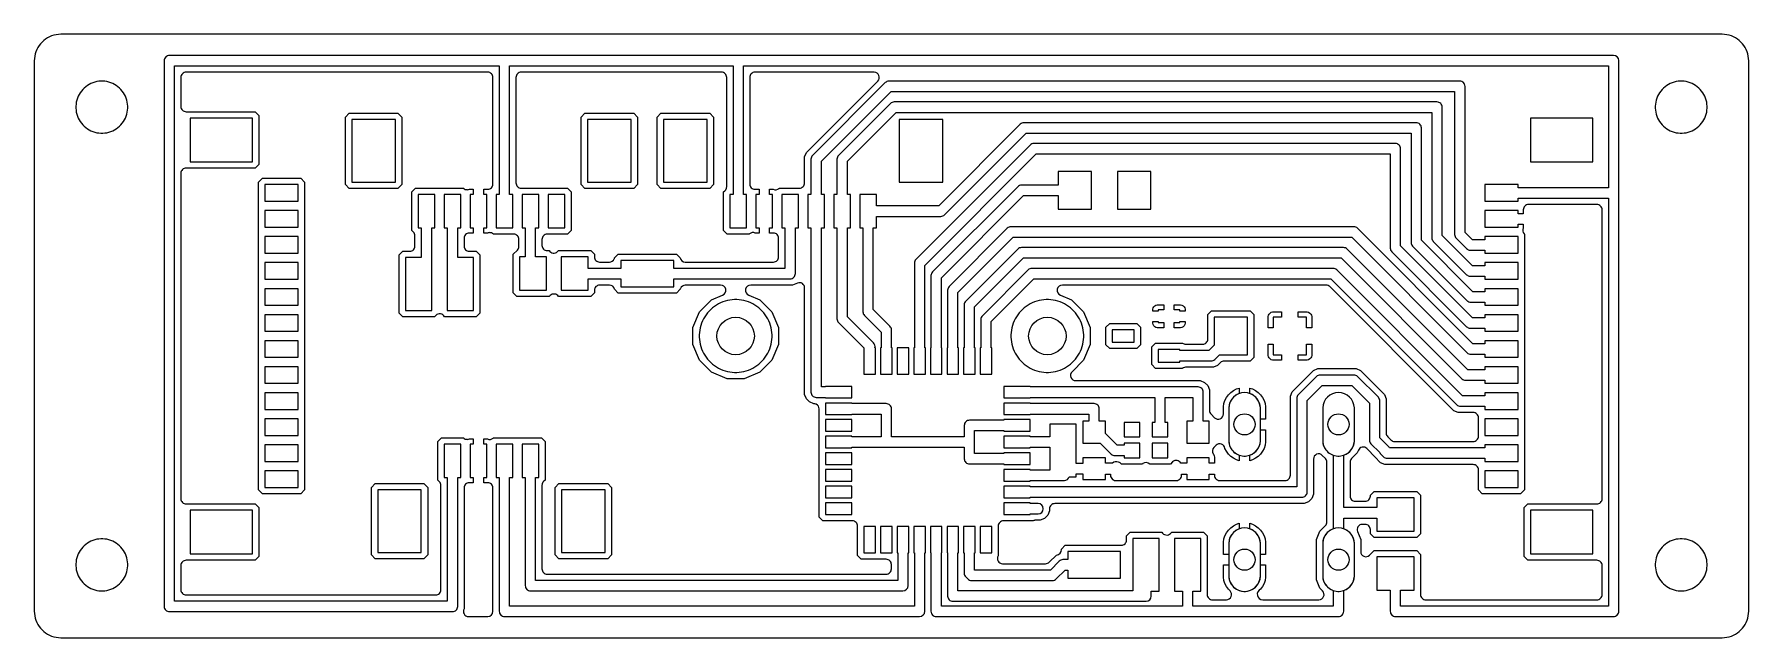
# Model space of a CAD drawing. Header units: millimetres. Extents: x 0 to 82.5, y 0 to 29.
import ezdxf

# ---------------------------------------------------------------- set-up
doc = ezdxf.new("R2010")
doc.units = ezdxf.units.MM

msp = doc.modelspace()

# ---------------------------------------------------------------- linework, layer by layer
at = {"layer": '16_copper'}
for points in [[(33.922, 12.757), (34.035, 12.772), (34.148, 12.795), (34.258, 12.824), (34.367, 12.861), (34.473, 12.905), (34.575, 12.956), (34.675, 13.013), (34.77, 13.077), (34.861, 13.147), (34.947, 13.222), (35.028, 13.303), (35.103, 13.389), (35.173, 13.48), (35.237, 13.575), (35.294, 13.675), (35.345, 13.777), (35.389, 13.883), (35.426, 13.992), (35.455, 14.102), (35.478, 14.215), (35.493, 14.328), (35.5, 14.443), (35.5, 14.557), (35.493, 14.672), (35.478, 14.785), (35.455, 14.898), (35.426, 15.008), (35.389, 15.117), (35.345, 15.223), (35.294, 15.325), (35.237, 15.425), (35.173, 15.52), (35.103, 15.611), (35.028, 15.697), (34.947, 15.778), (34.861, 15.853), (34.77, 15.923), (34.675, 15.987), (34.575, 16.044), (34.473, 16.095), (34.367, 16.139), (34.258, 16.176), (34.148, 16.205), (34.035, 16.228), (33.922, 16.243), (33.807, 16.25), (33.693, 16.25), (33.578, 16.243), (33.465, 16.228), (33.352, 16.205), (33.242, 16.176), (33.133, 16.139), (33.027, 16.095), (32.925, 16.044), (32.825, 15.987), (32.73, 15.923), (32.639, 15.853), (32.553, 15.778), (32.472, 15.697), (32.397, 15.611), (32.327, 15.52), (32.263, 15.425), (32.206, 15.325), (32.155, 15.223), (32.111, 15.117), (32.074, 15.008), (32.045, 14.898), (32.022, 14.785), (32.007, 14.672), (32, 14.557), (32, 14.443), (32.007, 14.328), (32.022, 14.215), (32.045, 14.102), (32.074, 13.992), (32.111, 13.883), (32.155, 13.777), (32.206, 13.675), (32.263, 13.575), (32.327, 13.48), (32.397, 13.389), (32.472, 13.303), (32.553, 13.222), (32.639, 13.147), (32.73, 13.077), (32.825, 13.013), (32.925, 12.956), (33.027, 12.905), (33.133, 12.861), (33.242, 12.824), (33.352, 12.795), (33.465, 12.772), (33.578, 12.757), (33.693, 12.75), (33.807, 12.75)], [(48.922, 12.757), (49.035, 12.772), (49.148, 12.795), (49.258, 12.824), (49.367, 12.861), (49.473, 12.905), (49.575, 12.956), (49.675, 13.013), (49.77, 13.077), (49.861, 13.147), (49.947, 13.222), (50.028, 13.303), (50.103, 13.389), (50.173, 13.48), (50.237, 13.575), (50.294, 13.675), (50.345, 13.777), (50.389, 13.883), (50.426, 13.992), (50.455, 14.102), (50.478, 14.215), (50.493, 14.328), (50.5, 14.443), (50.5, 14.557), (50.493, 14.672), (50.478, 14.785), (50.455, 14.898), (50.426, 15.008), (50.389, 15.117), (50.345, 15.223), (50.294, 15.325), (50.237, 15.425), (50.173, 15.52), (50.103, 15.611), (50.028, 15.697), (49.947, 15.778), (49.861, 15.853), (49.77, 15.923), (49.675, 15.987), (49.575, 16.044), (49.473, 16.095), (49.367, 16.139), (49.258, 16.176), (49.148, 16.205), (49.035, 16.228), (48.922, 16.243), (48.807, 16.25), (48.693, 16.25), (48.578, 16.243), (48.465, 16.228), (48.352, 16.205), (48.242, 16.176), (48.133, 16.139), (48.027, 16.095), (47.925, 16.044), (47.825, 15.987), (47.73, 15.923), (47.639, 15.853), (47.553, 15.778), (47.472, 15.697), (47.397, 15.611), (47.327, 15.52), (47.263, 15.425), (47.206, 15.325), (47.155, 15.223), (47.111, 15.117), (47.074, 15.008), (47.045, 14.898), (47.022, 14.785), (47.007, 14.672), (47, 14.557), (47, 14.443), (47.007, 14.328), (47.022, 14.215), (47.045, 14.102), (47.074, 13.992), (47.111, 13.883), (47.155, 13.777), (47.206, 13.675), (47.263, 13.575), (47.327, 13.48), (47.397, 13.389), (47.472, 13.303), (47.553, 13.222), (47.639, 13.147), (47.73, 13.077), (47.825, 13.013), (47.925, 12.956), (48.027, 12.905), (48.133, 12.861), (48.242, 12.824), (48.352, 12.795), (48.465, 12.772), (48.578, 12.757), (48.693, 12.75), (48.807, 12.75)]]:
    msp.add_lwpolyline(points, close=True, dxfattribs=at)
for points in [[(58.351, 8.735, 0.357806), (59.001, 9.452), (59.001, 11.051, 0.95208), (57.477, 11.051), (57.477, 9.452), (57.485, 9.377), (57.499, 9.304), (57.521, 9.232), (57.55, 9.163), (57.585, 9.097), (57.627, 9.035), (57.674, 8.977), (57.727, 8.924), (57.785, 8.876), (57.847, 8.835), (57.913, 8.8), (57.982, 8.771), (58.054, 8.749), (58.127, 8.735), (58.202, 8.727), (58.277, 8.727)], [(62.873, 8.735, 0.357806), (63.523, 9.452), (63.523, 11.051, 0.95208), (61.999, 11.051), (61.999, 9.452), (62.006, 9.377), (62.021, 9.304), (62.042, 9.232), (62.071, 9.163), (62.106, 9.097), (62.148, 9.035), (62.195, 8.977), (62.248, 8.924), (62.306, 8.876), (62.368, 8.835), (62.434, 8.8), (62.504, 8.771), (62.575, 8.749), (62.649, 8.735), (62.723, 8.727), (62.798, 8.727)], [(58.351, 2.232, 0.357806), (59.001, 2.949), (59.001, 4.548, 0.95208), (57.477, 4.548), (57.477, 2.949), (57.485, 2.875), (57.499, 2.801), (57.521, 2.73), (57.55, 2.661), (57.585, 2.595), (57.627, 2.532), (57.674, 2.474), (57.727, 2.422), (57.785, 2.374), (57.847, 2.332), (57.913, 2.297), (57.982, 2.268), (58.054, 2.247), (58.127, 2.232), (58.202, 2.225), (58.277, 2.225)], [(62.873, 2.232, 0.357806), (63.523, 2.949), (63.523, 4.548, 0.95208), (61.999, 4.548), (61.999, 2.949), (62.006, 2.875), (62.021, 2.801), (62.042, 2.73), (62.071, 2.661), (62.106, 2.595), (62.148, 2.532), (62.195, 2.474), (62.248, 2.422), (62.306, 2.374), (62.368, 2.332), (62.434, 2.297), (62.504, 2.268), (62.575, 2.247), (62.649, 2.232), (62.723, 2.225), (62.798, 2.225)]]:
    msp.add_lwpolyline(points, format="xyb", close=True, dxfattribs=at)
at = {"layer": '1_copper'}
for points in [[(76.25, 27.735, 0.412629), (76, 27.984), (6.5, 27.984, 0.414214), (6.25, 27.734), (6.25, 1.5, 0.414214), (6.5, 1.25), (20.125, 1.25, 0.414214), (20.375, 1.5), (20.375, 7.7), (20.525, 7.7), (20.525, 9.3), (19.725, 9.3), (19.725, 7.7), (19.875, 7.7), (19.875, 1.75), (6.75, 1.75), (6.75, 27.484), (22.375, 27.484), (22.375, 21.3), (22.225, 21.3), (22.225, 19.7), (23.025, 19.7), (23.025, 21.3), (22.875, 21.3), (22.875, 27.484), (33.625, 27.484), (33.625, 21.3), (33.475, 21.3), (33.475, 19.7), (34.275, 19.7), (34.275, 21.3), (34.125, 21.3), (34.125, 27.484), (75.75, 27.484), (75.75, 21.625), (71.4, 21.625), (71.4, 21.775), (69.8, 21.775), (69.8, 20.975), (71.4, 20.975), (71.4, 21.125), (75.75, 21.125), (75.75, 1.517), (65.75, 1.517), (65.75, 2.278), (66.401, 2.278), (66.401, 3.878), (64.599, 3.878), (64.599, 2.278), (65.25, 2.278), (65.25, 1.266, 0.414214), (65.5, 1.016), (76, 1.016, 0.414214), (76.25, 1.266), (76.25, 27.734)], [(21.822, 1.017, 0.412629), (22.07, 1.266), (22.07, 7.196, 0.414214), (21.82, 7.446), (21.625, 7.446), (21.625, 7.7), (21.775, 7.7), (21.775, 9.3), (21.625, 9.3), (21.625, 9.554), (21.808, 9.554, 0.306416), (22.088, 9.596), (22.099, 9.605), (24.401, 9.605), (24.58, 9.426), (24.58, 7.574, 0.308004), (24.43, 7.32), (24.43, 3.305, 0.414214), (24.68, 3.055), (40.995, 3.055, 0.414214), (41.245, 3.305), (41.245, 3.518, 0.414214), (40.995, 3.768), (39.794, 3.768), (39.616, 3.946), (39.616, 5.366, 0.414214), (39.366, 5.616), (37.946, 5.616), (37.768, 5.794), (37.768, 10.995, 0.286971), (37.627, 11.22), (37.61, 11.227, 0.090929), (37.515, 11.245), (37.311, 11.33), (37.155, 11.486), (37.07, 11.69), (37.07, 16.813, 0.534513), (36.725, 17.044), (36.485, 16.945), (34.473, 16.945, 0.820683), (34.377, 16.464), (34.914, 16.242), (35.492, 15.664), (35.805, 14.909), (35.805, 14.091), (35.492, 13.336), (34.914, 12.758), (34.159, 12.445), (33.341, 12.445), (32.586, 12.758), (32.008, 13.336), (31.695, 14.091), (31.695, 14.909), (32.008, 15.664), (32.586, 16.242), (33.123, 16.464, 0.820683), (33.027, 16.945), (31.325, 16.945, 0.307132), (31.093, 16.787), (31.086, 16.77, 0.024001), (31.08, 16.744), (30.896, 16.56), (28.104, 16.56), (27.92, 16.744, 0.357635), (27.675, 16.945), (27.205, 16.945, 0.414214), (26.955, 16.695), (26.955, 16.574), (26.776, 16.395), (25.224, 16.395, 0.492504), (24.823, 16.442), (24.776, 16.395), (23.224, 16.395), (23.045, 16.574), (23.045, 18.426), (23.247, 18.628, 0.198915), (23.32, 18.805), (23.32, 19.145, 0.414214), (23.07, 19.395), (22.099, 19.395, 0.214885), (21.906, 19.467), (21.891, 19.466, 0.078738), (21.808, 19.446), (21.625, 19.446), (21.625, 19.7), (21.775, 19.7), (21.775, 21.3), (21.625, 21.3), (21.625, 21.554), (21.82, 21.554, 0.414214), (22.07, 21.804), (22.07, 26.929, 0.414214), (21.82, 27.179), (7.305, 27.179, 0.414214), (7.055, 26.929), (7.055, 25.53, 0.414214), (7.305, 25.28), (10.626, 25.28), (10.805, 25.101), (10.805, 22.749), (10.626, 22.57), (7.305, 22.57, 0.414214), (7.055, 22.32), (7.055, 6.68, 0.414214), (7.305, 6.43), (10.626, 6.43), (10.805, 6.251), (10.805, 3.899), (10.626, 3.72), (7.305, 3.72, 0.414214), (7.055, 3.47), (7.055, 2.305, 0.414214), (7.305, 2.055), (19.32, 2.055, 0.414214), (19.57, 2.305), (19.57, 7.32, 0.198912), (19.497, 7.497), (19.42, 7.574), (19.42, 9.426), (19.599, 9.605), (20.651, 9.605, 0.214885), (20.844, 9.533), (20.859, 9.534, 0.078738), (20.942, 9.554), (21.125, 9.554), (21.125, 9.3), (20.975, 9.3), (20.975, 7.7), (21.125, 7.7), (21.125, 7.446), (20.93, 7.446, 0.414214), (20.68, 7.196), (20.68, 1.39, 0.573189), (20.899, 1.016), (21.82, 1.016)], [(27.677, 18.055, 0.305651), (27.907, 18.213), (27.914, 18.23, 0.024001), (27.92, 18.256), (28.104, 18.44), (30.896, 18.44), (31.08, 18.256, 0.357635), (31.325, 18.055), (35.57, 18.055, 0.414214), (35.82, 18.305), (35.82, 19.196, 0.414217), (35.57, 19.446), (35.375, 19.446), (35.375, 19.7), (35.525, 19.7), (35.525, 21.3), (35.375, 21.3), (35.375, 21.554), (35.558, 21.554, 0.306392), (35.838, 21.596), (35.849, 21.605), (36.82, 21.605, 0.414214), (37.07, 21.855), (37.07, 23.11), (37.155, 23.314), (37.346, 23.505), (40.592, 26.752, 0.668179), (40.416, 27.179), (34.68, 27.179, 0.414214), (34.43, 26.929), (34.43, 21.804, 0.414214), (34.68, 21.554), (34.875, 21.554), (34.875, 21.3), (34.725, 21.3), (34.725, 19.7), (34.875, 19.7), (34.875, 19.446), (34.692, 19.446, 0.306416), (34.412, 19.404), (34.401, 19.395), (33.349, 19.395), (33.17, 19.574), (33.17, 21.426, 0.308002), (33.32, 21.68), (33.32, 26.929, 0.414214), (33.07, 27.179), (23.43, 27.179, 0.414214), (23.18, 26.929), (23.18, 21.855, 0.414214), (23.43, 21.605), (25.651, 21.605), (25.83, 21.426), (25.83, 19.574), (25.651, 19.395), (24.68, 19.395, 0.414214), (24.43, 19.145), (24.43, 18.855, 0.414214), (24.68, 18.605), (24.776, 18.605, 0.492499), (25.177, 18.558), (25.224, 18.605), (26.776, 18.605), (26.955, 18.426), (26.955, 18.305, 0.414214), (27.205, 18.055), (27.675, 18.055)], [(39.342, 12.079), (38.072, 12.079), (38.072, 12.05), (37.875, 12.05), (37.875, 19.7), (38.025, 19.7), (38.025, 21.3), (37.875, 21.3), (37.875, 22.896), (41.229, 26.25), (68.35, 26.25), (68.35, 19.375, 0.198912), (68.423, 19.198), (68.923, 18.698, 0.198912), (69.1, 18.625), (69.8, 18.625), (69.8, 18.475), (71.4, 18.475), (71.4, 19.275), (69.8, 19.275), (69.8, 19.125), (69.204, 19.125), (68.85, 19.479), (68.85, 26.5, 0.414214), (68.6, 26.75), (41.125, 26.75, 0.198912), (40.948, 26.677), (37.448, 23.177, 0.198912), (37.375, 23), (37.375, 21.3), (37.225, 21.3), (37.225, 19.7), (37.375, 19.7), (37.375, 11.8, 0.414214), (37.625, 11.55), (38.072, 11.55), (38.072, 11.521), (39.342, 11.521)], [(40.479, 13.928), (40.45, 13.928, 0.273339), (40.377, 14.177), (39.125, 15.429), (39.125, 19.7), (39.275, 19.7), (39.275, 21.3), (39.125, 21.3), (39.125, 22.896), (41.479, 25.25), (67.25, 25.25), (67.25, 19.225, 0.198912), (67.323, 19.048), (68.923, 17.448, 0.198912), (69.1, 17.375), (69.8, 17.375), (69.8, 17.225), (71.4, 17.225), (71.4, 18.025), (69.8, 18.025), (69.8, 17.875), (69.204, 17.875), (67.75, 19.329), (67.75, 25.5, 0.414214), (67.5, 25.75), (41.375, 25.75, 0.198912), (41.198, 25.677), (38.698, 23.177, 0.198912), (38.625, 23), (38.625, 21.3), (38.475, 21.3), (38.475, 19.7), (38.625, 19.7), (38.625, 15.325, 0.198912), (38.698, 15.148), (39.921, 13.926), (39.921, 12.658), (40.479, 12.658)], [(41.279, 13.928), (41.25, 13.928), (41.25, 14.793, 0.198912), (41.177, 14.969), (40.375, 15.771), (40.375, 19.7), (40.525, 19.7), (40.525, 20.25), (43.625, 20.25, 0.198912), (43.802, 20.323), (47.729, 24.25), (66.25, 24.25), (66.25, 19, 0.198912), (66.323, 18.823), (68.948, 16.198, 0.198912), (69.125, 16.125), (69.8, 16.125), (69.8, 15.975), (71.4, 15.975), (71.4, 16.775), (69.8, 16.775), (69.8, 16.625), (69.229, 16.625), (66.75, 19.104), (66.75, 24.5, 0.414214), (66.5, 24.75), (47.625, 24.75, 0.198912), (47.448, 24.677), (43.521, 20.75), (40.525, 20.75), (40.525, 21.3), (39.725, 21.3), (39.725, 19.7), (39.875, 19.7), (39.875, 15.668, 0.198912), (39.948, 15.491), (40.75, 14.689), (40.75, 13.928), (40.721, 13.928), (40.721, 12.658), (41.279, 12.658)], [(42.879, 13.928), (42.85, 13.928), (42.85, 17.896), (48.204, 23.25), (65.25, 23.25), (65.25, 18.725, 0.198912), (65.323, 18.548), (68.923, 14.948, 0.198912), (69.1, 14.875), (69.8, 14.875), (69.8, 14.725), (71.4, 14.725), (71.4, 15.525), (69.8, 15.525), (69.8, 15.375), (69.204, 15.375), (65.75, 18.829), (65.75, 23.5, 0.414214), (65.5, 23.75), (48.1, 23.75, 0.198912), (47.923, 23.677), (42.423, 18.177, 0.198912), (42.35, 18), (42.35, 13.928), (42.321, 13.928), (42.321, 12.658), (42.879, 12.658)], [(43.679, 13.928), (43.65, 13.928), (43.65, 17.296), (47.604, 21.25), (49.278, 21.25), (49.278, 20.599), (50.878, 20.599), (50.878, 22.402), (49.278, 22.402), (49.278, 21.75), (47.5, 21.75, 0.198912), (47.323, 21.677), (43.223, 17.577, 0.198912), (43.15, 17.4), (43.15, 13.928), (43.121, 13.928), (43.121, 12.658), (43.679, 12.658)], [(17.739, 15.425), (17.56, 15.604), (17.56, 18.396), (17.739, 18.575), (18.07, 18.575, 0.414214), (18.32, 18.825), (18.32, 19.32, 0.198912), (18.247, 19.497), (18.17, 19.574), (18.17, 21.426), (18.349, 21.605), (20.651, 21.605, 0.214885), (20.844, 21.533), (20.859, 21.534, 0.078738), (20.942, 21.554), (21.125, 21.554), (21.125, 21.3), (20.975, 21.3), (20.975, 19.7), (21.125, 19.7), (21.125, 19.446), (20.93, 19.446, 0.414217), (20.68, 19.196), (20.68, 18.825, 0.414214), (20.93, 18.575), (21.261, 18.575), (21.44, 18.396), (21.44, 15.604), (21.261, 15.425), (19.739, 15.425, 0.516803), (19.323, 15.487), (19.261, 15.425)], [(26.65, 17.25), (28.23, 17.25), (28.23, 16.865), (30.77, 16.865), (30.77, 17.25), (36.375, 17.25, 0.414214), (36.625, 17.5), (36.625, 19.7), (36.775, 19.7), (36.775, 21.3), (35.975, 21.3), (35.975, 19.7), (36.125, 19.7), (36.125, 17.75), (30.77, 17.75), (30.77, 18.135), (28.23, 18.135), (28.23, 17.75), (26.65, 17.75), (26.65, 18.3), (25.35, 18.3), (25.35, 16.7), (26.65, 16.7)], [(69.8, 20.525), (69.8, 19.725), (71.4, 19.725), (71.4, 19.875), (71.654, 19.875), (71.654, 19.692, 0.306416), (71.696, 19.412), (71.705, 19.401), (71.705, 7.099), (71.526, 6.92), (69.674, 6.92), (69.495, 7.099), (69.495, 8.07, 0.414214), (69.245, 8.32), (64.99, 8.32), (64.786, 8.405), (64.504, 8.686, 0.094074), (64.452, 8.764), (64.221, 8.994), (64.124, 9.091, 0.534517), (63.717, 9.01), (63.665, 8.885), (63.389, 8.609, 0.198912), (63.315, 8.432), (63.315, 6.805, 0.414214), (63.565, 6.555), (64.044, 6.555, 0.414214), (64.294, 6.805), (64.294, 6.848), (64.472, 7.027), (66.528, 7.027), (66.706, 6.848), (66.706, 4.996), (66.528, 4.817), (64.472, 4.817), (64.294, 4.996), (64.294, 5.195, 0.414214), (64.044, 5.445), (63.902, 5.445, 0.534513), (63.671, 5.1), (63.827, 4.723), (63.827, 4.141, 0.668182), (64.254, 3.965), (64.472, 4.183), (66.528, 4.183), (66.706, 4.004), (66.706, 2.071, 0.414214), (66.956, 1.821), (75.195, 1.821, 0.414214), (75.445, 2.071), (75.445, 3.47, 0.414214), (75.195, 3.72), (71.874, 3.72), (71.695, 3.899), (71.695, 6.251), (71.874, 6.43), (75.195, 6.43, 0.414214), (75.445, 6.68), (75.445, 20.57, 0.414214), (75.195, 20.82), (71.904, 20.82, 0.414214), (71.654, 20.57), (71.654, 20.375), (71.4, 20.375), (71.4, 20.525)], [(44.479, 13.928), (44.45, 13.928), (44.45, 16.596), (47.104, 19.25), (63.396, 19.25), (68.948, 13.698, 0.198912), (69.125, 13.625), (69.8, 13.625), (69.8, 13.475), (71.4, 13.475), (71.4, 14.275), (69.8, 14.275), (69.8, 14.125), (69.229, 14.125), (63.677, 19.677, 0.198912), (63.5, 19.75), (47, 19.75, 0.198912), (46.823, 19.677), (44.023, 16.877, 0.198912), (43.95, 16.7), (43.95, 13.928), (43.921, 13.928), (43.921, 12.658), (44.479, 12.658)], [(71.4, 13.025), (69.8, 13.025), (69.8, 12.875), (68.979, 12.875), (63.177, 18.677, 0.198912), (63, 18.75), (47.5, 18.75, 0.198912), (47.323, 18.677), (44.823, 16.177, 0.198912), (44.75, 16), (44.75, 13.928), (44.721, 13.928), (44.721, 12.658), (45.279, 12.658), (45.279, 13.928), (45.25, 13.928), (45.25, 15.896), (47.604, 18.25), (62.896, 18.25), (68.698, 12.448, 0.198912), (68.875, 12.375), (69.8, 12.375), (69.8, 12.225), (71.4, 12.225)], [(71.4, 11.775), (69.8, 11.775), (69.8, 11.625), (68.729, 11.625), (62.677, 17.677, 0.198912), (62.5, 17.75), (48, 17.75, 0.198912), (47.823, 17.677), (45.623, 15.477, 0.198912), (45.55, 15.3), (45.55, 13.928), (45.521, 13.928), (45.521, 12.658), (46.079, 12.658), (46.079, 13.928), (46.05, 13.928), (46.05, 15.196), (48.104, 17.25), (62.396, 17.25), (68.448, 11.198, 0.198912), (68.625, 11.125), (69.8, 11.125), (69.8, 10.975), (71.4, 10.975)], [(55.46, 8.65), (55.46, 8.388), (55.177, 8.388, 0.505802), (54.779, 8.448), (54.676, 8.345), (53.674, 8.345, 0.369661), (53.349, 8.365), (53.327, 8.345), (52.324, 8.345, 0.17989), (52.176, 8.438), (52.158, 8.442, 0.288408), (51.885, 8.388), (51.54, 8.388), (51.54, 8.65), (50.46, 8.65), (50.46, 8.375), (50.135, 8.375), (50.135, 10.27), (48.865, 10.27), (48.865, 9.65), (47.928, 9.65), (47.928, 9.679), (46.658, 9.679), (46.658, 9.121), (47.928, 9.121), (47.928, 9.15), (48.865, 9.15), (48.865, 8.05), (47.928, 8.05), (47.928, 8.079), (46.658, 8.079), (46.658, 7.521), (47.928, 7.521), (47.928, 7.55), (49.3, 7.55, 0.096567), (49.398, 7.557), (49.432, 7.555), (49.568, 7.555, 0.327762), (49.806, 7.73), (50.135, 7.73), (50.135, 7.875), (50.46, 7.875), (50.46, 7.6), (51.54, 7.6), (51.54, 7.862), (51.794, 7.862, 0.482319), (52.044, 7.555), (54.956, 7.555, 0.482319), (55.206, 7.862), (55.46, 7.862), (55.46, 7.6), (56.54, 7.6), (56.54, 7.862), (56.794, 7.862, 0.482319), (57.044, 7.555), (60.195, 7.555, 0.414214), (60.445, 7.805), (60.445, 11.61), (60.53, 11.814), (61.561, 12.845), (61.765, 12.93), (63.61, 12.93), (63.814, 12.845), (64.97, 11.689), (65.055, 11.485), (65.055, 9.833, 0.198912), (65.128, 9.657), (65.282, 9.503, 0.198912), (65.458, 9.43), (69.245, 9.43, 0.414214), (69.495, 9.68), (69.495, 10.57, 0.414214), (69.245, 10.82), (68.515, 10.82), (68.311, 10.905), (62.343, 16.872, 0.198912), (62.167, 16.945), (49.473, 16.945, 0.820683), (49.377, 16.464), (49.914, 16.242), (50.492, 15.664), (50.805, 14.909), (50.805, 14.091), (50.492, 13.336), (49.937, 12.782, 0.668182), (50.114, 12.355), (56.11, 12.355), (56.314, 12.27), (56.47, 12.114), (56.555, 11.91), (56.555, 10.92, 0.198912), (56.628, 10.743), (56.797, 10.574, 0.668179), (57.223, 10.751), (57.223, 11.093), (57.248, 11.251), (57.298, 11.403), (57.37, 11.546), (57.464, 11.675), (57.578, 11.788), (57.707, 11.882), (57.849, 11.955), (57.985, 11.999), (57.985, 11.732, 0.304473), (57.477, 11.051), (57.477, 9.452, 0.304473), (57.985, 8.77), (57.985, 8.503), (57.849, 8.548), (57.707, 8.62), (57.578, 8.714), (57.464, 8.827), (57.37, 8.957), (57.298, 9.099, 0.627321), (56.868, 9.247), (56.762, 9.141, 0.343842), (56.728, 8.831), (56.738, 8.815), (56.738, 8.815), (56.777, 8.748), (56.794, 8.683), (56.794, 8.388), (56.54, 8.388), (56.54, 8.65)], [(53.949, 12.945), (53.77, 13.124), (53.77, 13.976), (53.949, 14.155), (55.255, 14.155, 0.161913), (55.405, 14.105), (56.223, 14.105, 0.414214), (56.473, 14.355), (56.473, 15.528), (56.652, 15.706), (58.504, 15.706), (58.683, 15.528), (58.683, 13.472), (58.504, 13.294), (57.26, 13.294, 0.198912), (57.083, 13.22), (56.942, 13.08), (56.738, 12.995), (55.405, 12.995, 0.123268), (55.287, 12.966), (55.272, 12.956), (55.257, 12.947), (55.255, 12.945), (55.255, 12.945)], [(55.125, 13.3), (56.628, 13.3, 0.198912), (56.805, 13.373), (57.03, 13.599), (58.378, 13.599), (58.378, 15.402), (56.778, 15.402), (56.778, 14.054), (56.524, 13.8), (55.125, 13.8), (55.125, 13.85), (54.075, 13.85), (54.075, 13.25), (55.125, 13.25)], [(47.928, 6.75), (61, 6.75, 0.414214), (61.25, 7), (61.25, 11.396), (61.979, 12.125), (63.396, 12.125), (64.25, 11.271), (64.25, 9.5, 0.198912), (64.323, 9.323), (64.747, 8.9, 0.092871), (64.798, 8.823), (64.923, 8.698, 0.198912), (65.1, 8.625), (69.8, 8.625), (69.8, 8.475), (71.4, 8.475), (71.4, 9.275), (69.8, 9.275), (69.8, 9.125), (65.216, 9.125, 0.060273), (65.177, 9.177), (64.75, 9.604), (64.75, 11.375, 0.198912), (64.677, 11.552), (63.677, 12.552, 0.198912), (63.5, 12.625), (61.875, 12.625, 0.198912), (61.698, 12.552), (60.823, 11.677, 0.198912), (60.75, 11.5), (60.75, 7.25), (47.928, 7.25), (47.928, 7.279), (46.658, 7.279), (46.658, 6.721), (47.928, 6.721)], [(62.504, 5.229, 0.303347), (61.999, 4.548), (61.999, 2.949, 0.305972), (62.511, 2.266), (62.511, 1.517), (55.75, 1.517), (55.75, 2.23), (56.135, 2.23), (56.135, 4.77), (54.865, 4.77), (54.865, 2.23), (55.25, 2.23), (55.25, 1.517), (43.65, 1.517), (43.65, 4.072), (43.679, 4.072), (43.679, 5.342), (43.121, 5.342), (43.121, 4.072), (43.15, 4.072), (43.15, 1.266, 0.414214), (43.4, 1.016), (62.761, 1.016, 0.414214), (63.011, 1.266), (63.011, 2.266, 0.305972), (63.523, 2.949), (63.523, 4.548, 0.305972), (63.011, 5.231), (63.011, 5.75), (64.599, 5.75), (64.599, 5.122), (66.401, 5.122), (66.401, 6.722), (64.599, 6.722), (64.599, 6.25), (63.011, 6.25), (63.011, 8.769, 0.305972), (63.523, 9.452), (63.523, 11.051, 0.95208), (61.999, 11.051), (61.999, 9.452, 0.305972), (62.511, 8.769), (62.511, 5.231)], [(47.928, 12.079), (46.658, 12.079), (46.658, 11.521), (47.928, 11.521), (47.928, 11.55), (53.925, 11.55), (53.925, 10.35), (53.8, 10.35), (53.8, 9.65), (54.55, 9.65), (54.55, 10.35), (54.425, 10.35), (54.425, 11.55), (55.75, 11.55), (55.75, 10.4), (55.46, 10.4), (55.46, 9.35), (56.54, 9.35), (56.54, 10.4), (56.25, 10.4), (56.25, 11.8, 0.414214), (56, 12.05), (47.928, 12.05)], [(59.001, 10.505), (59.001, 11.051, 0.304475), (58.493, 11.732), (58.493, 11.999), (58.629, 11.955), (58.772, 11.882), (58.901, 11.788), (59.014, 11.675), (59.108, 11.546), (59.181, 11.403), (59.23, 11.251), (59.255, 11.093), (59.255, 10.505)], [(46.658, 9.95), (46.658, 9.921), (47.928, 9.921), (47.928, 10.479), (46.658, 10.479), (46.658, 10.45), (45, 10.45, 0.414214), (44.75, 10.2), (44.75, 9.65), (41.25, 9.65), (41.25, 11, 0.414214), (41, 11.25), (39.342, 11.25), (39.342, 11.279), (38.072, 11.279), (38.072, 10.721), (39.342, 10.721), (39.342, 10.75), (40.75, 10.75), (40.75, 9.65), (39.342, 9.65), (39.342, 9.679), (38.072, 9.679), (38.072, 9.121), (39.342, 9.121), (39.342, 9.15), (44.75, 9.15), (44.75, 8.6, 0.414214), (45, 8.35), (46.658, 8.35), (46.658, 8.321), (47.928, 8.321), (47.928, 8.879), (46.658, 8.879), (46.658, 8.85), (45.25, 8.85), (45.25, 9.95)], [(53.2, 9.35), (52.45, 9.35), (52.45, 9.25), (52.104, 9.25), (51.54, 9.814), (51.54, 10.4), (51.25, 10.4), (51.25, 11, 0.414214), (51, 11.25), (47.928, 11.25), (47.928, 11.279), (46.658, 11.279), (46.658, 10.721), (47.928, 10.721), (47.928, 10.75), (50.75, 10.75), (50.75, 10.4), (50.46, 10.4), (50.46, 9.35), (51.296, 9.35), (51.823, 8.823, 0.198912), (52, 8.75), (52.45, 8.75), (52.45, 8.65), (53.2, 8.65)], [(58.493, 8.77, 0.304475), (59.001, 9.452), (59.001, 9.997), (59.255, 9.997), (59.255, 9.409), (59.23, 9.251), (59.181, 9.099), (59.108, 8.957), (59.014, 8.827), (58.901, 8.714), (58.772, 8.62), (58.629, 8.548), (58.493, 8.503)], [(42.601, 1.017, 0.412629), (42.85, 1.266), (42.85, 4.072), (42.879, 4.072), (42.879, 5.342), (42.321, 5.342), (42.321, 4.072), (42.35, 4.072), (42.35, 1.517), (22.875, 1.517), (22.875, 7.7), (23.025, 7.7), (23.025, 9.3), (22.225, 9.3), (22.225, 7.7), (22.375, 7.7), (22.375, 1.266, 0.414214), (22.625, 1.016), (42.6, 1.016)], [(41.801, 2.25, 0.412629), (42.05, 2.5), (42.05, 4.072), (42.079, 4.072), (42.079, 5.342), (41.521, 5.342), (41.521, 4.072), (41.55, 4.072), (41.55, 2.75), (24.125, 2.75), (24.125, 7.7), (24.275, 7.7), (24.275, 9.3), (23.475, 9.3), (23.475, 7.7), (23.625, 7.7), (23.625, 2.5, 0.414214), (23.875, 2.25), (41.8, 2.25)], [(57.365, 1.821, 0.667213), (57.541, 2.248), (57.464, 2.325), (57.37, 2.454), (57.298, 2.597), (57.248, 2.749), (57.223, 2.907), (57.223, 3.495), (57.477, 3.495), (57.477, 2.949, 0.95208), (59.001, 2.949), (59.001, 3.495), (59.255, 3.495), (59.255, 2.907), (59.23, 2.749), (59.181, 2.597), (59.108, 2.454), (59.014, 2.325, 0.827987), (59.114, 1.821), (61.814, 1.821, 0.668182), (61.991, 2.248), (61.856, 2.383), (61.694, 2.775), (61.694, 4.723), (61.856, 5.115), (62.133, 5.391, 0.198912), (62.206, 5.568), (62.206, 8.432, 0.19891), (62.133, 8.609), (61.982, 8.76, 0.668182), (61.555, 8.583), (61.555, 6.89), (61.47, 6.686), (61.314, 6.53), (61.11, 6.445), (49.105, 6.445, 0.414214), (48.855, 6.195), (48.855, 6.09), (48.77, 5.886), (48.614, 5.73), (48.41, 5.645), (48.187, 5.645, 0.043598), (48.143, 5.641), (48.126, 5.637, 0.056302), (48.069, 5.616), (46.634, 5.616, 0.414214), (46.384, 5.366), (46.384, 3.936, 0.586891), (46.596, 3.555), (48.667, 3.555, 0.198912), (48.843, 3.628), (49.186, 3.97, 0.402681), (49.425, 4.237), (49.425, 4.261), (49.604, 4.44), (52.31, 4.44, 0.414214), (52.56, 4.69), (52.56, 4.896), (52.739, 5.075), (54.261, 5.075, 0.516803), (54.677, 5.013), (54.739, 5.075), (56.261, 5.075), (56.44, 4.896), (56.44, 2.071, 0.414214), (56.69, 1.821), (57.365, 1.821)], [(47.928, 5.95), (48.3, 5.95, 1), (48.3, 6.45), (47.928, 6.45), (47.928, 6.479), (46.658, 6.479), (46.658, 5.921), (47.928, 5.921)], [(53.501, 1.75, 0.412629), (53.75, 2), (53.75, 2.23), (54.135, 2.23), (54.135, 4.77), (52.865, 4.77), (52.865, 2.25), (44.45, 2.25), (44.45, 4.072), (44.479, 4.072), (44.479, 5.342), (43.921, 5.342), (43.921, 4.072), (43.95, 4.072), (43.95, 2, 0.414214), (44.2, 1.75), (53.5, 1.75)], [(49.002, 2.75, 0.196826), (49.177, 2.823), (49.604, 3.25), (49.73, 3.25), (49.73, 2.865), (52.27, 2.865), (52.27, 4.135), (49.73, 4.135), (49.73, 3.75), (49.5, 3.75, 0.198912), (49.323, 3.677), (48.896, 3.25), (45.25, 3.25), (45.25, 4.072), (45.279, 4.072), (45.279, 5.342), (44.721, 5.342), (44.721, 4.072), (44.75, 4.072), (44.75, 3.1, 0.198912), (44.823, 2.923), (44.923, 2.823, 0.198912), (45.1, 2.75), (49, 2.75)], [(57.223, 4.003), (57.223, 4.591), (57.248, 4.749), (57.298, 4.901), (57.37, 5.043), (57.464, 5.173), (57.578, 5.286), (57.707, 5.38), (57.849, 5.452), (57.985, 5.497), (57.985, 5.23, 0.304473), (57.477, 4.548), (57.477, 4.003)], [(59.001, 4.003), (59.001, 4.548, 0.304475), (58.493, 5.23), (58.493, 5.497), (58.629, 5.452), (58.772, 5.38), (58.901, 5.286), (59.014, 5.173), (59.108, 5.043), (59.181, 4.901), (59.23, 4.749), (59.255, 4.591), (59.255, 4.003)]]:
    msp.add_lwpolyline(points, format="xyb", close=True, dxfattribs=at)
for points in [[(10.5, 24.975), (7.5, 24.975), (7.5, 22.875), (10.5, 22.875)], [(15.149, 21.595), (14.97, 21.774), (14.97, 25.026), (15.149, 25.205), (17.501, 25.205), (17.68, 25.026), (17.68, 21.774), (17.501, 21.595)], [(17.375, 24.9), (15.275, 24.9), (15.275, 21.9), (17.375, 21.9)], [(26.499, 21.595), (26.32, 21.774), (26.32, 25.026), (26.499, 25.205), (28.851, 25.205), (29.03, 25.026), (29.03, 21.774), (28.851, 21.595)], [(28.725, 24.9), (26.625, 24.9), (26.625, 21.9), (28.725, 21.9)], [(30.149, 21.595), (29.97, 21.774), (29.97, 25.026), (30.149, 25.205), (32.501, 25.205), (32.68, 25.026), (32.68, 21.774), (32.501, 21.595)], [(32.375, 24.9), (30.275, 24.9), (30.275, 21.9), (32.375, 21.9)], [(43.725, 24.9), (41.625, 24.9), (41.625, 21.9), (43.725, 21.9)], [(75, 24.975), (72, 24.975), (72, 22.875), (75, 22.875)], [(53.722, 22.402), (52.122, 22.402), (52.122, 20.599), (53.722, 20.599)], [(10.974, 6.92), (10.795, 7.099), (10.795, 21.901), (10.974, 22.08), (12.826, 22.08), (13.005, 21.901), (13.005, 7.099), (12.826, 6.92)], [(12.7, 21.775), (11.1, 21.775), (11.1, 20.975), (12.7, 20.975)], [(19.135, 18.27), (19.125, 18.27), (19.125, 19.7), (19.275, 19.7), (19.275, 21.3), (18.475, 21.3), (18.475, 19.7), (18.625, 19.7), (18.625, 18.27), (17.865, 18.27), (17.865, 15.73), (19.135, 15.73)], [(21.135, 18.27), (20.375, 18.27), (20.375, 19.7), (20.525, 19.7), (20.525, 21.3), (19.725, 21.3), (19.725, 19.7), (19.875, 19.7), (19.875, 18.27), (19.865, 18.27), (19.865, 15.73), (21.135, 15.73)], [(24.65, 18.3), (24.125, 18.3), (24.125, 19.7), (24.275, 19.7), (24.275, 21.3), (23.475, 21.3), (23.475, 19.7), (23.625, 19.7), (23.625, 18.3), (23.35, 18.3), (23.35, 16.7), (24.65, 16.7)], [(25.525, 21.3), (24.725, 21.3), (24.725, 19.7), (25.525, 19.7)], [(12.7, 20.525), (11.1, 20.525), (11.1, 19.725), (12.7, 19.725)], [(12.7, 19.275), (11.1, 19.275), (11.1, 18.475), (12.7, 18.475)], [(12.7, 18.025), (11.1, 18.025), (11.1, 17.225), (12.7, 17.225)], [(12.7, 16.775), (11.1, 16.775), (11.1, 15.975), (12.7, 15.975)], [(33.922, 12.757), (34.035, 12.772), (34.148, 12.795), (34.258, 12.824), (34.367, 12.861), (34.473, 12.905), (34.575, 12.956), (34.675, 13.013), (34.77, 13.077), (34.861, 13.147), (34.947, 13.222), (35.028, 13.303), (35.103, 13.389), (35.173, 13.48), (35.237, 13.575), (35.294, 13.675), (35.345, 13.777), (35.389, 13.883), (35.426, 13.992), (35.455, 14.102), (35.478, 14.215), (35.493, 14.328), (35.5, 14.443), (35.5, 14.557), (35.493, 14.672), (35.478, 14.785), (35.455, 14.898), (35.426, 15.008), (35.389, 15.117), (35.345, 15.223), (35.294, 15.325), (35.237, 15.425), (35.173, 15.52), (35.103, 15.611), (35.028, 15.697), (34.947, 15.778), (34.861, 15.853), (34.77, 15.923), (34.675, 15.987), (34.575, 16.044), (34.473, 16.095), (34.367, 16.139), (34.258, 16.176), (34.148, 16.205), (34.035, 16.228), (33.922, 16.243), (33.807, 16.25), (33.693, 16.25), (33.578, 16.243), (33.465, 16.228), (33.352, 16.205), (33.242, 16.176), (33.133, 16.139), (33.027, 16.095), (32.925, 16.044), (32.825, 15.987), (32.73, 15.923), (32.639, 15.853), (32.553, 15.778), (32.472, 15.697), (32.397, 15.611), (32.327, 15.52), (32.263, 15.425), (32.206, 15.325), (32.155, 15.223), (32.111, 15.117), (32.074, 15.008), (32.045, 14.898), (32.022, 14.785), (32.007, 14.672), (32, 14.557), (32, 14.443), (32.007, 14.328), (32.022, 14.215), (32.045, 14.102), (32.074, 13.992), (32.111, 13.883), (32.155, 13.777), (32.206, 13.675), (32.263, 13.575), (32.327, 13.48), (32.397, 13.389), (32.472, 13.303), (32.553, 13.222), (32.639, 13.147), (32.73, 13.077), (32.825, 13.013), (32.925, 12.956), (33.027, 12.905), (33.133, 12.861), (33.242, 12.824), (33.352, 12.795), (33.465, 12.772), (33.578, 12.757), (33.693, 12.75), (33.807, 12.75)], [(48.922, 12.757), (49.035, 12.772), (49.148, 12.795), (49.258, 12.824), (49.367, 12.861), (49.473, 12.905), (49.575, 12.956), (49.675, 13.013), (49.77, 13.077), (49.861, 13.147), (49.947, 13.222), (50.028, 13.303), (50.103, 13.389), (50.173, 13.48), (50.237, 13.575), (50.294, 13.675), (50.345, 13.777), (50.389, 13.883), (50.426, 13.992), (50.455, 14.102), (50.478, 14.215), (50.493, 14.328), (50.5, 14.443), (50.5, 14.557), (50.493, 14.672), (50.478, 14.785), (50.455, 14.898), (50.426, 15.008), (50.389, 15.117), (50.345, 15.223), (50.294, 15.325), (50.237, 15.425), (50.173, 15.52), (50.103, 15.611), (50.028, 15.697), (49.947, 15.778), (49.861, 15.853), (49.77, 15.923), (49.675, 15.987), (49.575, 16.044), (49.473, 16.095), (49.367, 16.139), (49.258, 16.176), (49.148, 16.205), (49.035, 16.228), (48.922, 16.243), (48.807, 16.25), (48.693, 16.25), (48.578, 16.243), (48.465, 16.228), (48.352, 16.205), (48.242, 16.176), (48.133, 16.139), (48.027, 16.095), (47.925, 16.044), (47.825, 15.987), (47.73, 15.923), (47.639, 15.853), (47.553, 15.778), (47.472, 15.697), (47.397, 15.611), (47.327, 15.52), (47.263, 15.425), (47.206, 15.325), (47.155, 15.223), (47.111, 15.117), (47.074, 15.008), (47.045, 14.898), (47.022, 14.785), (47.007, 14.672), (47, 14.557), (47, 14.443), (47.007, 14.328), (47.022, 14.215), (47.045, 14.102), (47.074, 13.992), (47.111, 13.883), (47.155, 13.777), (47.206, 13.675), (47.263, 13.575), (47.327, 13.48), (47.397, 13.389), (47.472, 13.303), (47.553, 13.222), (47.639, 13.147), (47.73, 13.077), (47.825, 13.013), (47.925, 12.956), (48.027, 12.905), (48.133, 12.861), (48.242, 12.824), (48.352, 12.795), (48.465, 12.772), (48.578, 12.757), (48.693, 12.75), (48.807, 12.75)], [(53.821, 15.7), (53.821, 15.783), (53.838, 15.848), (53.872, 15.906), (53.919, 15.953), (53.977, 15.987), (54.042, 16.004), (54.35, 16.004), (54.35, 15.75), (54.075, 15.75), (54.075, 15.7)], [(55.125, 15.7), (55.125, 15.75), (54.85, 15.75), (54.85, 16.004), (55.158, 16.004), (55.223, 15.987), (55.281, 15.953), (55.328, 15.906), (55.362, 15.848), (55.379, 15.783), (55.379, 15.7)], [(12.7, 15.525), (11.1, 15.525), (11.1, 14.725), (12.7, 14.725)], [(51.749, 13.895), (51.57, 14.074), (51.57, 14.926), (51.749, 15.105), (53.051, 15.105), (53.23, 14.926), (53.23, 14.074), (53.051, 13.895)], [(54.042, 14.896), (53.977, 14.913), (53.919, 14.947), (53.872, 14.994), (53.838, 15.052), (53.821, 15.117), (53.821, 15.2), (54.075, 15.2), (54.075, 15.15), (54.35, 15.15), (54.35, 14.896)], [(54.85, 14.896), (54.85, 15.15), (55.125, 15.15), (55.125, 15.2), (55.379, 15.2), (55.379, 15.117), (55.362, 15.052), (55.328, 14.994), (55.281, 14.947), (55.223, 14.913), (55.158, 14.896)], [(59.368, 14.9), (59.368, 15.435), (59.385, 15.5), (59.419, 15.557), (59.466, 15.605), (59.524, 15.638), (59.589, 15.655), (60.022, 15.655), (60.022, 15.402), (59.622, 15.402), (59.622, 14.9)], [(61.222, 14.9), (61.222, 15.402), (60.822, 15.402), (60.822, 15.655), (61.255, 15.655), (61.32, 15.638), (61.378, 15.605), (61.425, 15.557), (61.459, 15.5), (61.476, 15.435), (61.476, 14.9)], [(12.7, 14.275), (11.1, 14.275), (11.1, 13.475), (12.7, 13.475)], [(52.925, 14.8), (51.875, 14.8), (51.875, 14.2), (52.925, 14.2)], [(59.589, 13.344), (59.524, 13.362), (59.466, 13.395), (59.419, 13.443), (59.385, 13.5), (59.368, 13.565), (59.368, 14.1), (59.622, 14.1), (59.622, 13.599), (60.022, 13.599), (60.022, 13.344)], [(60.822, 13.599), (61.222, 13.599), (61.222, 14.1), (61.476, 14.1), (61.476, 13.565), (61.459, 13.5), (61.425, 13.443), (61.378, 13.395), (61.32, 13.362), (61.255, 13.344), (60.822, 13.344)], [(42.079, 13.928), (41.521, 13.928), (41.521, 12.658), (42.079, 12.658)], [(12.7, 13.025), (11.1, 13.025), (11.1, 12.225), (12.7, 12.225)], [(12.7, 11.775), (11.1, 11.775), (11.1, 10.975), (12.7, 10.975)], [(12.7, 10.525), (11.1, 10.525), (11.1, 9.725), (12.7, 9.725)], [(39.342, 10.479), (38.072, 10.479), (38.072, 9.921), (39.342, 9.921)], [(53.2, 10.35), (52.45, 10.35), (52.45, 9.65), (53.2, 9.65)], [(71.4, 10.525), (69.8, 10.525), (69.8, 9.725), (71.4, 9.725)], [(12.7, 9.275), (11.1, 9.275), (11.1, 8.475), (12.7, 8.475)], [(54.55, 9.35), (53.8, 9.35), (53.8, 8.65), (54.55, 8.65)], [(39.342, 8.879), (38.072, 8.879), (38.072, 8.321), (39.342, 8.321)], [(12.7, 8.025), (11.1, 8.025), (11.1, 7.225), (12.7, 7.225)], [(39.342, 8.079), (38.072, 8.079), (38.072, 7.521), (39.342, 7.521)], [(71.4, 8.025), (69.8, 8.025), (69.8, 7.225), (71.4, 7.225)], [(16.399, 3.795), (16.22, 3.974), (16.22, 7.226), (16.399, 7.405), (18.751, 7.405), (18.93, 7.226), (18.93, 3.974), (18.751, 3.795)], [(18.625, 7.1), (16.525, 7.1), (16.525, 4.1), (18.625, 4.1)], [(25.249, 3.795), (25.07, 3.974), (25.07, 7.226), (25.249, 7.405), (27.601, 7.405), (27.78, 7.226), (27.78, 3.974), (27.601, 3.795)], [(27.475, 7.1), (25.375, 7.1), (25.375, 4.1), (27.475, 4.1)], [(39.342, 7.279), (38.072, 7.279), (38.072, 6.721), (39.342, 6.721)], [(10.5, 6.125), (7.5, 6.125), (7.5, 4.025), (10.5, 4.025)], [(39.342, 6.479), (38.072, 6.479), (38.072, 5.921), (39.342, 5.921)], [(75, 6.125), (72, 6.125), (72, 4.025), (75, 4.025)], [(40.479, 5.342), (39.921, 5.342), (39.921, 4.072), (40.479, 4.072)], [(41.279, 5.342), (40.721, 5.342), (40.721, 4.072), (41.279, 4.072)], [(46.079, 5.342), (45.521, 5.342), (45.521, 4.072), (46.079, 4.072)]]:
    msp.add_lwpolyline(points, close=True, dxfattribs=at)
at = {"layer": 'drills_PTH'}
for centre in [(58.239, 10.251), (62.761, 10.251), (58.239, 3.749), (62.761, 3.749)]:
    msp.add_circle(centre, 0.508, dxfattribs=at)
at = {"layer": 'drills_via_1_16'}
for centre in [(33.75, 14.5), (48.75, 14.5)]:
    msp.add_circle(centre, 0.9, dxfattribs=at)
at = {"layer": 'holes'}
for points in [[(4.5, 25.451), (4.5, 25.549), (4.492, 25.647), (4.477, 25.744), (4.454, 25.84), (4.424, 25.933), (4.386, 26.024), (4.341, 26.111), (4.29, 26.195), (4.232, 26.274), (4.169, 26.349), (4.099, 26.419), (4.024, 26.482), (3.945, 26.54), (3.861, 26.591), (3.774, 26.636), (3.683, 26.674), (3.59, 26.704), (3.494, 26.727), (3.397, 26.742), (3.299, 26.75), (3.201, 26.75), (3.103, 26.742), (3.006, 26.727), (2.91, 26.704), (2.817, 26.674), (2.726, 26.636), (2.639, 26.591), (2.555, 26.54), (2.476, 26.482), (2.401, 26.419), (2.331, 26.349), (2.268, 26.274), (2.21, 26.195), (2.159, 26.111), (2.114, 26.024), (2.076, 25.933), (2.046, 25.84), (2.023, 25.744), (2.008, 25.647), (2, 25.549), (2, 25.451), (2.008, 25.353), (2.023, 25.256), (2.046, 25.16), (2.076, 25.067), (2.114, 24.976), (2.159, 24.889), (2.21, 24.805), (2.268, 24.726), (2.331, 24.651), (2.401, 24.581), (2.476, 24.518), (2.555, 24.46), (2.639, 24.409), (2.726, 24.364), (2.817, 24.326), (2.91, 24.296), (3.006, 24.273), (3.103, 24.258), (3.201, 24.25), (3.299, 24.25), (3.397, 24.258), (3.494, 24.273), (3.59, 24.296), (3.683, 24.326), (3.774, 24.364), (3.861, 24.409), (3.945, 24.46), (4.024, 24.518), (4.099, 24.581), (4.169, 24.651), (4.232, 24.726), (4.29, 24.805), (4.341, 24.889), (4.386, 24.976), (4.424, 25.067), (4.454, 25.16), (4.477, 25.256), (4.492, 25.353), (4.5, 25.451)], [(80.5, 25.451), (80.5, 25.549), (80.492, 25.647), (80.477, 25.744), (80.454, 25.84), (80.424, 25.933), (80.386, 26.024), (80.341, 26.111), (80.29, 26.195), (80.232, 26.274), (80.169, 26.349), (80.099, 26.419), (80.024, 26.482), (79.945, 26.54), (79.861, 26.591), (79.774, 26.636), (79.683, 26.674), (79.59, 26.704), (79.494, 26.727), (79.397, 26.742), (79.299, 26.75), (79.201, 26.75), (79.103, 26.742), (79.006, 26.727), (78.91, 26.704), (78.817, 26.674), (78.726, 26.636), (78.639, 26.591), (78.555, 26.54), (78.476, 26.482), (78.401, 26.419), (78.331, 26.349), (78.268, 26.274), (78.21, 26.195), (78.159, 26.111), (78.114, 26.024), (78.076, 25.933), (78.046, 25.84), (78.023, 25.744), (78.008, 25.647), (78, 25.549), (78, 25.451), (78.008, 25.353), (78.023, 25.256), (78.046, 25.16), (78.076, 25.067), (78.114, 24.976), (78.159, 24.889), (78.21, 24.805), (78.268, 24.726), (78.331, 24.651), (78.401, 24.581), (78.476, 24.518), (78.555, 24.46), (78.639, 24.409), (78.726, 24.364), (78.817, 24.326), (78.91, 24.296), (79.006, 24.273), (79.103, 24.258), (79.201, 24.25), (79.299, 24.25), (79.397, 24.258), (79.494, 24.273), (79.59, 24.296), (79.683, 24.326), (79.774, 24.364), (79.861, 24.409), (79.945, 24.46), (80.024, 24.518), (80.099, 24.581), (80.169, 24.651), (80.232, 24.726), (80.29, 24.805), (80.341, 24.889), (80.386, 24.976), (80.424, 25.067), (80.454, 25.16), (80.477, 25.256), (80.492, 25.353), (80.5, 25.451)], [(4.5, 3.451), (4.5, 3.549), (4.492, 3.647), (4.477, 3.744), (4.454, 3.84), (4.424, 3.933), (4.386, 4.024), (4.341, 4.111), (4.29, 4.195), (4.232, 4.274), (4.169, 4.349), (4.099, 4.419), (4.024, 4.482), (3.945, 4.54), (3.861, 4.591), (3.774, 4.636), (3.683, 4.674), (3.59, 4.704), (3.494, 4.727), (3.397, 4.742), (3.299, 4.75), (3.201, 4.75), (3.103, 4.742), (3.006, 4.727), (2.91, 4.704), (2.817, 4.674), (2.726, 4.636), (2.639, 4.591), (2.555, 4.54), (2.476, 4.482), (2.401, 4.419), (2.331, 4.349), (2.268, 4.274), (2.21, 4.195), (2.159, 4.111), (2.114, 4.024), (2.076, 3.933), (2.046, 3.84), (2.023, 3.744), (2.008, 3.647), (2, 3.549), (2, 3.451), (2.008, 3.353), (2.023, 3.256), (2.046, 3.16), (2.076, 3.067), (2.114, 2.976), (2.159, 2.889), (2.21, 2.805), (2.268, 2.726), (2.331, 2.651), (2.401, 2.581), (2.476, 2.518), (2.555, 2.46), (2.639, 2.409), (2.726, 2.364), (2.817, 2.326), (2.91, 2.296), (3.006, 2.273), (3.103, 2.258), (3.201, 2.25), (3.299, 2.25), (3.397, 2.258), (3.494, 2.273), (3.59, 2.296), (3.683, 2.326), (3.774, 2.364), (3.861, 2.409), (3.945, 2.46), (4.024, 2.518), (4.099, 2.581), (4.169, 2.651), (4.232, 2.726), (4.29, 2.805), (4.341, 2.889), (4.386, 2.976), (4.424, 3.067), (4.454, 3.16), (4.477, 3.256), (4.492, 3.353), (4.5, 3.451)], [(80.5, 3.451), (80.5, 3.549), (80.492, 3.647), (80.477, 3.744), (80.454, 3.84), (80.424, 3.933), (80.386, 4.024), (80.341, 4.111), (80.29, 4.195), (80.232, 4.274), (80.169, 4.349), (80.099, 4.419), (80.024, 4.482), (79.945, 4.54), (79.861, 4.591), (79.774, 4.636), (79.683, 4.674), (79.59, 4.704), (79.494, 4.727), (79.397, 4.742), (79.299, 4.75), (79.201, 4.75), (79.103, 4.742), (79.006, 4.727), (78.91, 4.704), (78.817, 4.674), (78.726, 4.636), (78.639, 4.591), (78.555, 4.54), (78.476, 4.482), (78.401, 4.419), (78.331, 4.349), (78.268, 4.274), (78.21, 4.195), (78.159, 4.111), (78.114, 4.024), (78.076, 3.933), (78.046, 3.84), (78.023, 3.744), (78.008, 3.647), (78, 3.549), (78, 3.451), (78.008, 3.353), (78.023, 3.256), (78.046, 3.16), (78.076, 3.067), (78.114, 2.976), (78.159, 2.889), (78.21, 2.805), (78.268, 2.726), (78.331, 2.651), (78.401, 2.581), (78.476, 2.518), (78.555, 2.46), (78.639, 2.409), (78.726, 2.364), (78.817, 2.326), (78.91, 2.296), (79.006, 2.273), (79.103, 2.258), (79.201, 2.25), (79.299, 2.25), (79.397, 2.258), (79.494, 2.273), (79.59, 2.296), (79.683, 2.326), (79.774, 2.364), (79.861, 2.409), (79.945, 2.46), (80.024, 2.518), (80.099, 2.581), (80.169, 2.651), (80.232, 2.726), (80.29, 2.805), (80.341, 2.889), (80.386, 2.976), (80.424, 3.067), (80.454, 3.16), (80.477, 3.256), (80.492, 3.353), (80.5, 3.451)]]:
    msp.add_lwpolyline(points, close=True, dxfattribs=at)
at = {"layer": 'outline'}
msp.add_lwpolyline([(0, 1.27), (0.005, 1.159), (0.019, 1.049), (0.043, 0.941), (0.077, 0.836), (0.119, 0.733), (0.17, 0.635), (0.23, 0.542), (0.297, 0.454), (0.372, 0.372), (0.454, 0.297), (0.542, 0.23), (0.635, 0.17), (0.733, 0.119), (0.836, 0.077), (0.941, 0.043), (1.049, 0.019), (1.159, 0.005), (1.27, 0), (81.23, 0), (81.341, 0.005), (81.451, 0.019), (81.559, 0.043), (81.664, 0.077), (81.767, 0.119), (81.865, 0.17), (81.958, 0.23), (82.046, 0.297), (82.128, 0.372), (82.203, 0.454), (82.27, 0.542), (82.33, 0.635), (82.381, 0.733), (82.423, 0.836), (82.457, 0.941), (82.481, 1.049), (82.495, 1.159), (82.5, 1.27), (82.5, 27.73), (82.495, 27.841), (82.481, 27.951), (82.457, 28.059), (82.423, 28.164), (82.381, 28.267), (82.33, 28.365), (82.27, 28.458), (82.203, 28.546), (82.128, 28.628), (82.046, 28.703), (81.958, 28.77), (81.865, 28.83), (81.767, 28.881), (81.664, 28.923), (81.559, 28.957), (81.451, 28.981), (81.341, 28.995), (81.23, 29), (1.27, 29), (1.159, 28.995), (1.049, 28.981), (0.941, 28.957), (0.836, 28.923), (0.733, 28.881), (0.635, 28.83), (0.542, 28.77), (0.454, 28.703), (0.372, 28.628), (0.297, 28.546), (0.23, 28.458), (0.17, 28.365), (0.119, 28.267), (0.077, 28.164), (0.043, 28.059), (0.019, 27.951), (0.005, 27.841), (0, 27.73), (0, 1.27)], close=True, dxfattribs=at)

doc.saveas('drawing.dxf')
